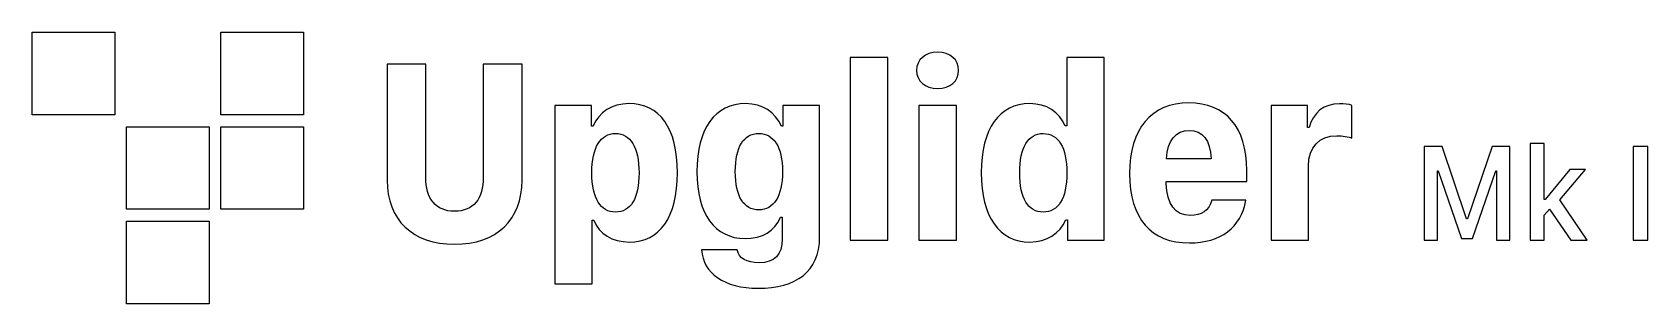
# Model space of a CAD drawing. Extents: x 122 to 316, y 423 to 455.
import ezdxf

# ---------------------------------------------------------------- set-up
doc = ezdxf.new("R2010")
doc.units = 0
doc.layers.add('Layer_1', color=7, linetype='CONTINUOUS')

msp = doc.modelspace()

# ---------------------------------------------------------------- linework, layer by layer
at = {"layer": 'Layer_1', "color": 7}
for points in [[(122.309223, 455.433902), (132.230483, 455.433902), (132.230483, 445.512643), (122.309223, 445.512643)], [(144.986389, 455.433902), (154.907649, 455.433902), (154.907649, 445.512643), (144.986389, 445.512643)], [(220.645035, 430.461213), (225.142089, 430.461213), (225.142089, 452.389833), (220.645035, 452.389833)], [(231.13328, 448.683789)], [(194.028908, 446.867405)], [(228.892076, 430.461213), (233.389131, 430.461213), (233.389131, 446.633036), (228.892076, 446.633036)], [(133.647806, 444.09532), (143.569066, 444.09532), (143.569066, 434.17406), (133.647806, 434.17406)], [(144.986389, 444.09532), (154.907649, 444.09532), (154.907649, 434.17406), (144.986389, 434.17406)], [(243.833437, 443.278545)], [(261.382209, 443.659408)], [(299.942674, 430.461213), (299.942674, 441.734627), (297.786416, 441.734627), (294.841106, 433.047146), (294.731688, 433.047146), (291.778583, 441.734627), (289.614529, 441.734627), (289.614529, 430.461213), (291.231694, 430.461213), (291.231694, 438.789317), (291.325521, 438.789317), (294.114557, 430.648696), (295.450498, 430.648696), (298.231767, 438.789317), (298.333247, 438.789317), (298.333247, 430.461213)], [(304.153597, 435.367446), (304.05977, 435.367446), (304.05977, 442.086208), (302.372277, 442.086208), (302.372277, 430.461213), (304.05977, 430.461213), (304.05977, 433.45338), (304.708195, 434.195575), (307.247272, 430.461213), (309.231638, 430.461213), (305.94257, 435.312765), (309.036331, 438.953386), (307.122265, 438.953386)], [(316.497345, 430.461213), (316.497345, 441.734627), (314.739524, 441.734627), (314.739524, 430.461213)], [(192.417585, 433.830331)], [(209.644095, 434.108665)], [(133.647806, 432.756737), (143.569066, 432.756737), (143.569066, 422.835477), (133.647806, 422.835477)], [(242.222105, 430.241471)], [(209.570848, 424.689732)]]:
    msp.add_lwpolyline(points, close=True, dxfattribs=at)
for points in [[(169.61004, 451.598825), (164.966502, 451.598825), (164.966502, 437.682869)], [(169.61004, 438.034422), (169.61004, 451.598825)], [(181.182268, 437.682869), (181.182268, 451.598825), (176.524081, 451.598825), (176.524081, 438.034422)], [(246.543389, 432.892828), (246.748476, 432.892828), (246.748476, 430.461213), (251.15764, 430.461213), (251.15764, 452.389833), (246.660576, 452.389833), (246.660576, 444.186737), (246.45549, 444.186737)], [(189.722282, 444.157455), (189.517195, 444.157455), (189.517195, 446.633036), (185.108029, 446.633036), (185.108029, 425.231717), (189.605086, 425.231717), (189.605086, 432.848891), (189.810173, 432.848891)], [(216.953637, 430.812765), (216.953637, 446.633036), (212.544473, 446.633036), (212.544473, 444.157455), (212.354042, 444.157455)], [(275.810871, 443.981792), (275.620439, 443.981792), (275.620439, 446.63315), (271.240571, 446.63315), (271.240574, 430.461213)], [(280.937809, 442.736617), (280.937809, 446.662375)], [(264.004271, 440.246324), (258.65761, 440.246324)], [(271.240574, 430.461213), (275.722982, 430.461213), (275.722982, 439.352787)], [(258.628311, 437.272696), (258.628311, 437.521861), (268.3109, 437.521861), (268.3109, 438.840227)], [(268.179063, 435.251367), (264.092162, 435.251225)], [(212.266151, 433.215099), (212.456582, 433.215099), (212.456582, 430.636989)], [(207.051327, 429.289342), (202.759347, 429.289342)]]:
    msp.add_lwpolyline(points, dxfattribs=at)
for points in [[(231.13328, 453.034375), (229.609848, 453.034375), (228.613757, 452.140809), (228.613757, 450.866409)], [(233.667451, 450.866409), (233.667451, 452.140809), (232.671362, 453.034375), (231.13328, 453.034375)], [(228.613757, 450.866409), (228.613757, 449.592009), (229.609848, 448.683789), (231.13328, 448.683789)], [(231.13328, 448.683789), (232.671362, 448.683789), (233.667451, 449.592009), (233.667451, 450.866409)], [(194.028908, 446.867405), (191.978133, 446.867405), (190.440051, 445.842028), (189.722282, 444.157455)], [(199.858966, 438.561751), (199.858966, 443.937713), (197.720303, 446.867405), (194.028908, 446.867405)], [(208.062062, 446.867405), (204.370668, 446.867405), (202.202705, 443.893776), (202.202705, 438.693591)], [(212.354042, 444.157455), (211.63627, 445.856655), (210.068892, 446.867405), (208.062062, 446.867405)], [(242.222105, 446.867405), (238.54536, 446.867405), (236.392047, 443.879121), (236.392047, 438.576406)], [(246.45549, 444.186737), (245.752367, 445.87131), (244.243585, 446.867405), (242.222105, 446.867405)], [(261.338264, 446.95542), (256.855859, 446.95542), (254.204498, 443.879263), (254.204498, 438.459364)], [(268.3109, 438.840227), (268.3109, 444.069694), (265.747431, 446.95542), (261.338264, 446.95542)], [(279.429024, 446.852863), (277.612622, 446.852863), (276.250323, 445.812831), (275.810871, 443.981792)], [(280.937809, 446.662375), (280.586248, 446.794186), (279.985663, 446.852863), (279.429024, 446.852863)], [(189.575796, 438.547124), (189.575796, 441.652564), (190.615833, 443.278545), (192.417585, 443.278545)], [(192.417585, 443.278545), (194.219337, 443.278545), (195.244724, 441.652564), (195.244724, 438.561751)], [(206.816956, 438.708246), (206.816956, 441.681874), (207.813044, 443.278545), (209.644095, 443.278545)], [(209.644095, 443.278545), (211.460494, 443.278545), (212.485881, 441.681874), (212.485881, 438.693591)], [(241.006297, 438.561751), (241.006297, 441.652564), (242.031685, 443.278545), (243.833437, 443.278545)], [(243.833437, 443.278545), (245.635189, 443.278545), (246.675226, 441.637937), (246.675226, 438.547124)], [(258.65761, 440.246324), (258.774795, 442.4436), (259.785536, 443.659408), (261.382209, 443.659408)], [(261.382209, 443.659408), (262.978886, 443.659408), (263.931029, 442.472882), (264.004271, 440.246324)], [(275.722982, 439.352787), (275.722982, 441.681874), (277.01204, 443.000239), (279.121408, 443.000239)], [(279.121408, 443.000239), (279.780585, 443.000239), (280.571598, 442.883169), (280.937809, 442.736617)], [(164.966502, 437.682869), (164.966502, 432.907483), (168.013366, 429.97782), (173.06706, 429.97782)], [(173.06706, 433.93286), (170.79656, 433.93286), (169.61004, 435.441657), (169.61004, 438.034422)], [(176.524081, 438.034422), (176.524081, 435.441657), (175.35221, 433.93286), (173.06706, 433.93286)], [(173.06706, 429.97782), (178.135404, 429.97782), (181.182268, 432.907483), (181.182268, 437.682869)], [(192.417585, 433.830331), (190.630483, 433.830331), (189.575796, 435.456312), (189.575796, 438.547124)], [(195.244724, 438.561751), (195.244724, 435.456312), (194.233986, 433.830331), (192.417585, 433.830331)], [(194.087503, 430.241471), (197.749599, 430.241471), (199.858966, 433.200444), (199.858966, 438.561751)], [(202.202705, 438.693591), (202.202705, 433.610617), (204.356018, 430.666271), (207.988821, 430.666271)], [(209.644095, 434.108665), (207.813044, 434.108665), (206.816956, 435.705335), (206.816956, 438.708246)], [(212.485881, 438.693591), (212.485881, 435.705335), (211.445847, 434.108665), (209.644095, 434.108665)], [(236.392047, 438.576406), (236.392047, 433.259036), (238.54536, 430.241471), (242.222105, 430.241471)], [(243.833437, 433.830331), (242.017036, 433.830331), (241.006297, 435.456312), (241.006297, 438.561751)], [(246.675226, 438.547124), (246.675226, 435.456312), (245.635189, 433.830331), (243.833437, 433.830331)], [(254.204498, 438.459364), (254.204498, 433.05412), (256.797264, 430.139083), (261.411506, 430.139083)], [(261.514046, 433.434841), (259.726941, 433.434841), (258.65761, 434.782488), (258.628311, 437.272696)], [(261.411506, 430.139083), (265.132199, 430.139083), (267.65172, 431.984778), (268.179063, 435.251367)], [(264.092162, 435.251225), (263.75525, 433.99148), (262.847049, 433.434841), (261.514046, 433.434841)], [(207.988821, 430.666271), (210.083539, 430.666271), (211.533729, 431.559836), (212.266151, 433.215099)], [(189.810173, 432.848891), (190.46935, 431.22291), (191.978133, 430.241471), (194.087503, 430.241471)], [(242.222114, 430.241471), (244.287536, 430.241471), (245.825617, 431.25222), (246.543389, 432.892828)], [(202.759347, 429.289342), (202.949779, 426.506145), (205.483949, 424.689732), (209.570848, 424.689732)], [(209.673388, 427.751263), (208.193902, 427.751263), (207.256402, 428.278592), (207.051327, 429.289342)], [(209.570848, 424.689732), (214.097202, 424.689732), (216.953637, 426.667266), (216.953637, 430.812765)], [(212.456582, 430.636989), (212.456582, 428.659455), (211.504436, 427.751263), (209.673388, 427.751263)]]:
    msp.add_open_spline(points, degree=3, dxfattribs=at)

doc.saveas('drawing.dxf')
